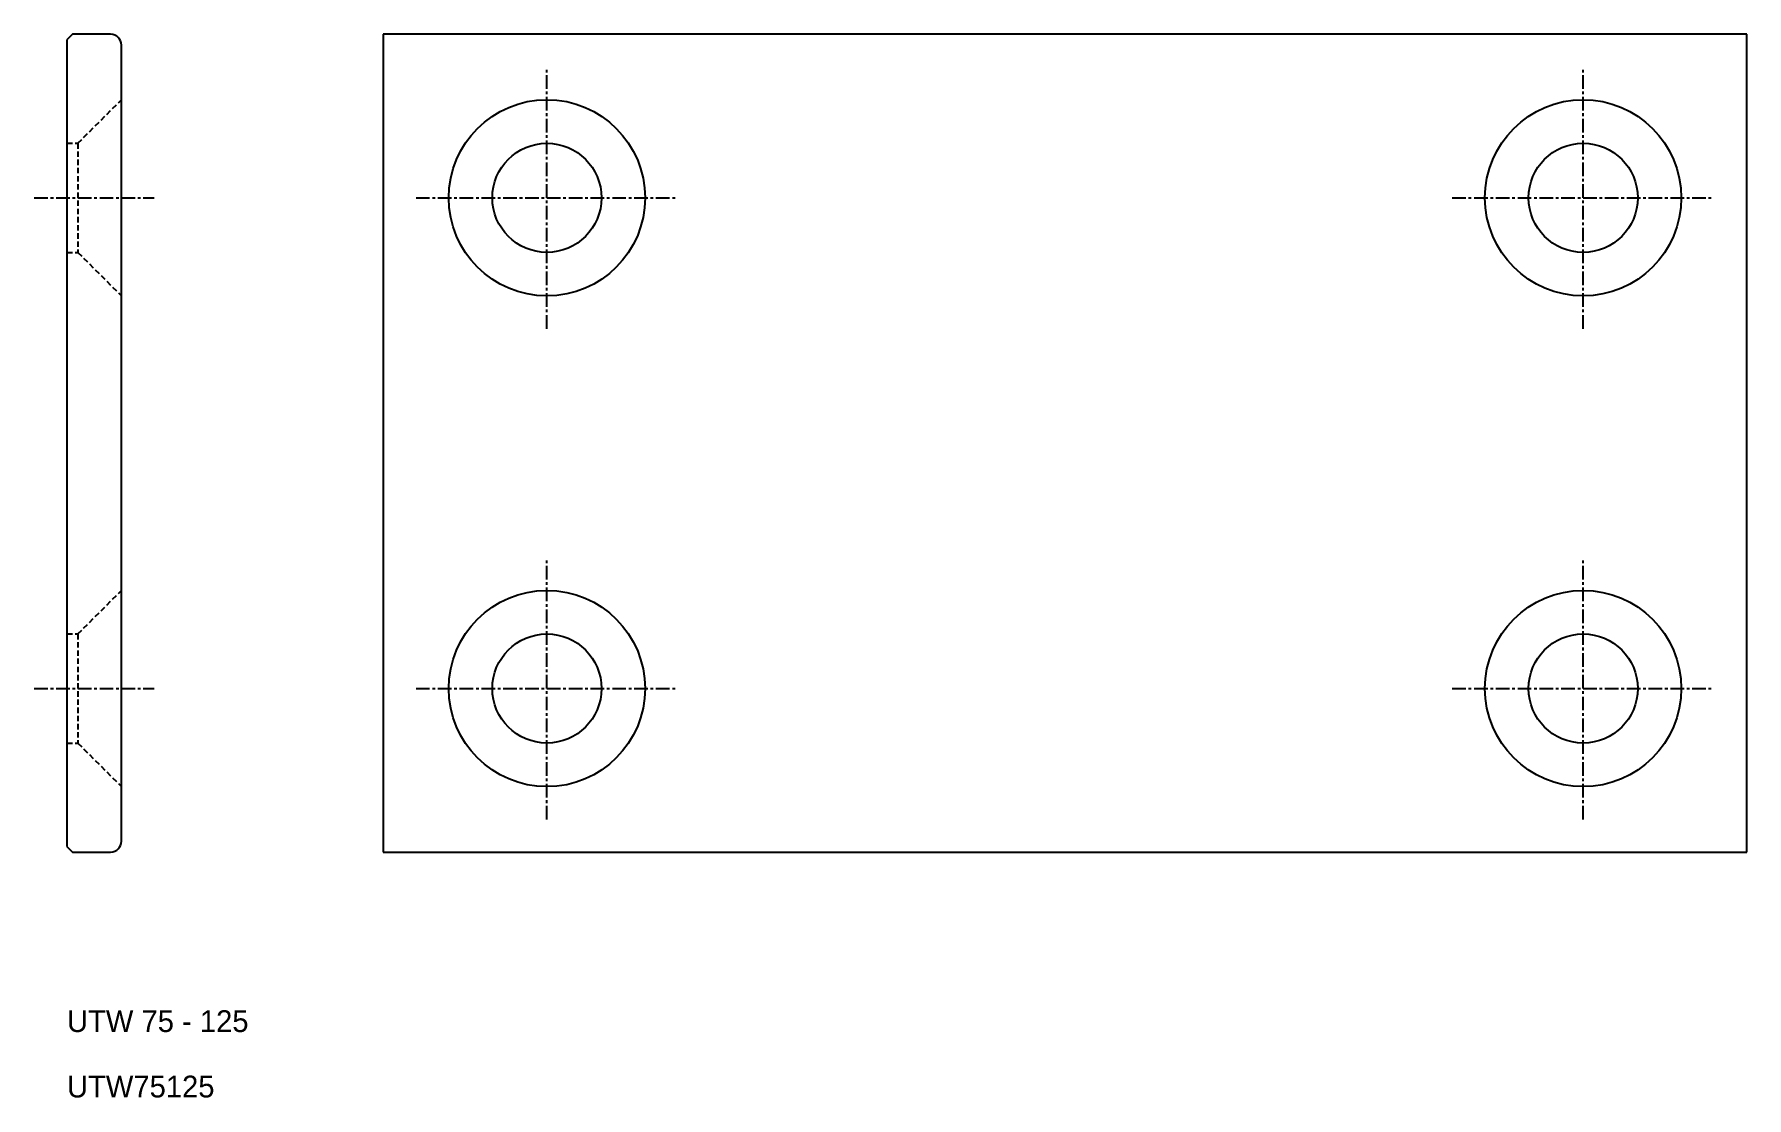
# Model space of a CAD drawing. Extents: x 7 to 164, y 10 to 108.
import ezdxf

# ---------------------------------------------------------------- set-up
doc = ezdxf.new("R2010")
doc.units = 0
doc.linetypes.add('CENTER', pattern=[2, 1.25, -0.25, 0.25, -0.25])
doc.linetypes.add('DASHED', pattern=[0.75, 0.5, -0.25])
doc.layers.get('0').update_dxf_attribs({"linetype": 'CONTINUOUS'})
doc.layers.add('CENTER', color=1, linetype='CENTER')

msp = doc.modelspace()

# ---------------------------------------------------------------- linework, layer by layer
at = {"color": 7, "linetype": 'CONTINUOUS'}
for p, q in [((10.5, 107.5), (10, 107)), ((10, 107), (10, 33)), ((14, 107.5), (10.5, 107.5)), ((164, 107.5), (39, 107.5)), ((39, 107.5), (39, 32.5)), ((164, 32.5), (164, 107.5)), ((15, 33.5), (15, 106.5)), ((10, 33), (10.5, 32.5)), ((10.5, 32.5), (14, 32.5)), ((39, 32.5), (164, 32.5))]:
    msp.add_line(p, q, dxfattribs=at)
at = {"color": 3, "linetype": 'DASHED'}
for p, q in [((11, 97.5), (15, 101.5)), ((10, 97.5), (11, 97.5)), ((11, 97.5), (11, 87.5)), ((10, 87.5), (11, 87.5)), ((11, 87.5), (15, 83.5)), ((11, 52.5), (15, 56.5)), ((10, 52.5), (11, 52.5)), ((11, 52.5), (11, 42.5)), ((10, 42.5), (11, 42.5)), ((11, 42.5), (15, 38.5))]:
    msp.add_line(p, q, dxfattribs=at)
at = {"color": 7, "linetype": 'CONTINUOUS'}
for centre, radius in [((54, 92.5), 9), ((149, 92.5), 9), ((54, 92.5), 5), ((149, 92.5), 5), ((54, 47.5), 9), ((149, 47.5), 9), ((54, 47.5), 5), ((149, 47.5), 5)]:
    msp.add_circle(centre, radius, dxfattribs=at)
for centre, start, end in [((14, 106.5), 0, 90), ((14, 33.5), 270, 0)]:
    msp.add_arc(centre, 1, start, end, dxfattribs=at)
at = {"layer": 'CENTER', "color": 1, "linetype": 'CENTER'}
for p, q in [((54, 80.5), (54, 104.5)), ((149, 80.5), (149, 104.5)), ((7, 92.5), (18, 92.5)), ((42, 92.5), (66, 92.5)), ((137, 92.5), (161, 92.5)), ((54, 35.5), (54, 59.5)), ((149, 35.5), (149, 59.5)), ((7, 47.5), (18, 47.5)), ((42, 47.5), (66, 47.5)), ((137, 47.5), (161, 47.5))]:
    msp.add_line(p, q, dxfattribs=at)

# ---------------------------------------------------------------- texts
at = {"color": 7, "linetype": 'CONTINUOUS'}
for s, p in [('UTW 75 - 125', (10, 16)), ('UTW75125', (10, 10))]:
    msp.add_text(s, height=2, dxfattribs=at).set_placement(p)

doc.saveas('drawing.dxf')
